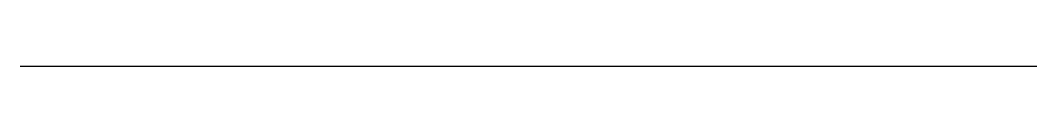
# Model space of a CAD drawing. Header units: millimetres. Extents: x 0 to 10, y 0 to 0.
import ezdxf

# ---------------------------------------------------------------- set-up
doc = ezdxf.new("R2010")
doc.units = ezdxf.units.MM

# ---------------------------------------------------------------- blocks, each defined once
blk = doc.blocks.new('B', base_point=(100, 100))
blk.add_line((100, 100), (110, 100))

msp = doc.modelspace()

# ---------------------------------------------------------------- block references
msp.add_blockref('B', (0, 0))

doc.saveas('drawing.dxf')
